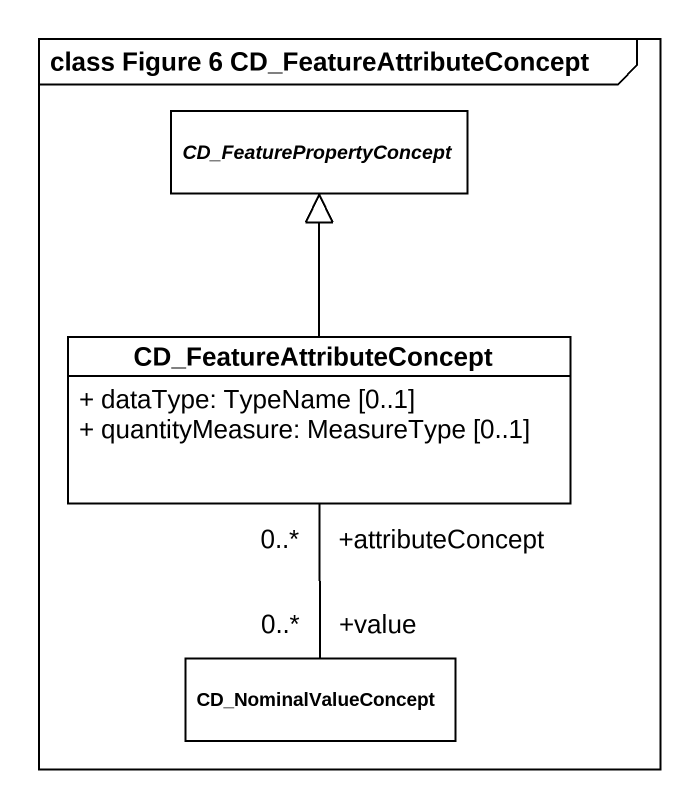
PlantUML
@startuml
mainframe class Figure 6 CD_FeatureAttributeConcept
hide circle
hide empty members
skinparam classAttributeIconSize 0
abstract class CD_FeaturePropertyConcept
class CD_FeatureAttributeConcept {
  + dataType: TypeName [0..1]
  + quantityMeasure: MeasureType [0..1]
}
class CD_NominalValueConcept
CD_FeatureAttributeConcept -up-|> CD_FeaturePropertyConcept
CD_NominalValueConcept "+value\n0..*" -up- "+attributeConcept\n0..*" CD_FeatureAttributeConcept
@enduml
